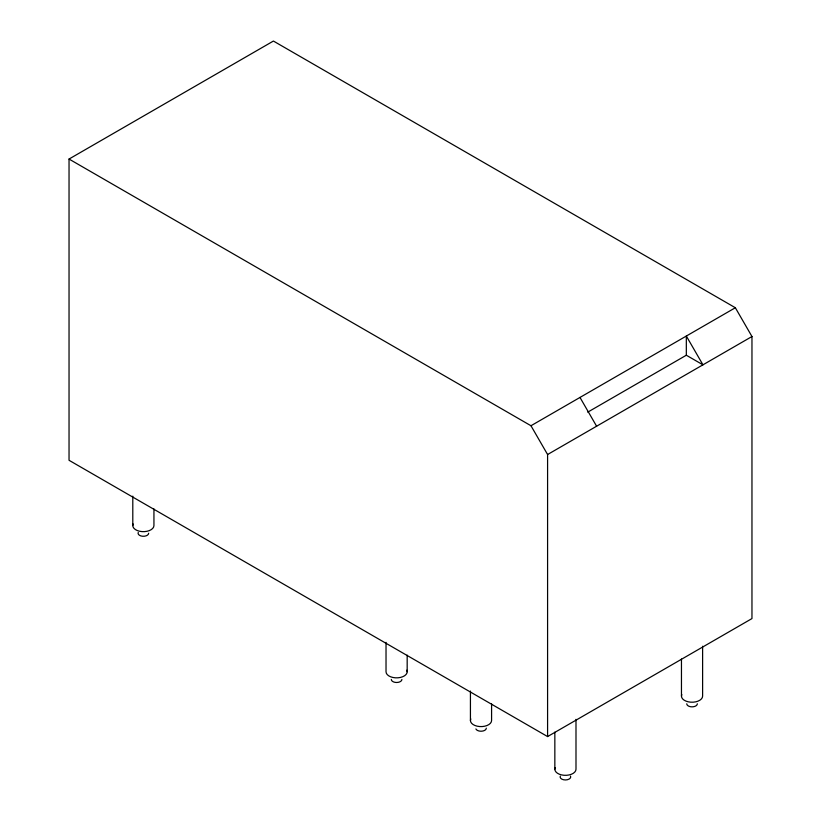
<?xml version="1.0" encoding="UTF-8"?>
<svg xmlns="http://www.w3.org/2000/svg" width="821" height="821" viewBox="0 0 821 821"><rect width="100%" height="100%" fill="white"/><g stroke="black" fill="none" stroke-linecap="round" stroke-linejoin="round"><path stroke-width="1.23" d="M69.036 159.048L273.414 41.05L735.349 307.742L751.964 336.528L751.964 618.572L547.586 736.57L69.036 460.283L69.036 159.048L530.971 425.74L547.586 454.526L547.586 736.57M530.971 425.74L735.349 307.742M587.744 412.152L686.325 355.226L702.95 364.822L686.325 336.046L686.325 355.226M547.586 454.526L751.964 336.528M579.985 397.436L596.6 426.222M702.612 646.24L702.612 696.126A10.57 6.106 0 0 1 690.656 702.171A10.57 6.106 0 0 1 681.82 694.545M681.461 659.027L681.461 696.126M575.993 719.34L575.993 769.226A10.57 6.106 0 0 1 564.037 775.281A10.57 6.106 0 0 1 555.201 767.645M554.842 732.127L554.842 769.226M491.584 703.864L491.584 720.489A10.57 6.106 0 0 1 479.628 726.544A10.57 6.106 0 0 1 470.792 718.909M470.433 691.066L470.433 720.489M407.175 655.127L407.175 671.752M386.024 642.34L386.024 671.752A10.57 6.106 0 0 0 397.98 677.807A10.57 6.106 0 0 0 406.816 670.172M153.938 508.928L153.938 525.553A10.57 6.106 0 0 1 141.992 531.608A10.57 6.106 0 0 1 133.156 523.972M132.797 496.13L132.797 525.553M486.299 728.165A5.285 3.048 0 0 1 481.701 731.193A5.285 3.048 0 0 1 475.903 728.956M148.652 533.229A5.285 3.048 0 0 1 142.68 536.257A5.285 3.048 0 0 1 138.256 532.439M697.327 703.792A5.285 3.048 0 0 1 692.031 706.85A5.285 3.048 0 0 1 686.746 703.792M401.89 679.429A5.285 3.048 0 0 1 396.594 682.487A5.285 3.048 0 0 1 391.309 679.429M570.523 776.112A5.285 3.048 0 0 1 565.423 779.95A5.285 3.048 0 0 1 560.312 776.112"/></g></svg>
